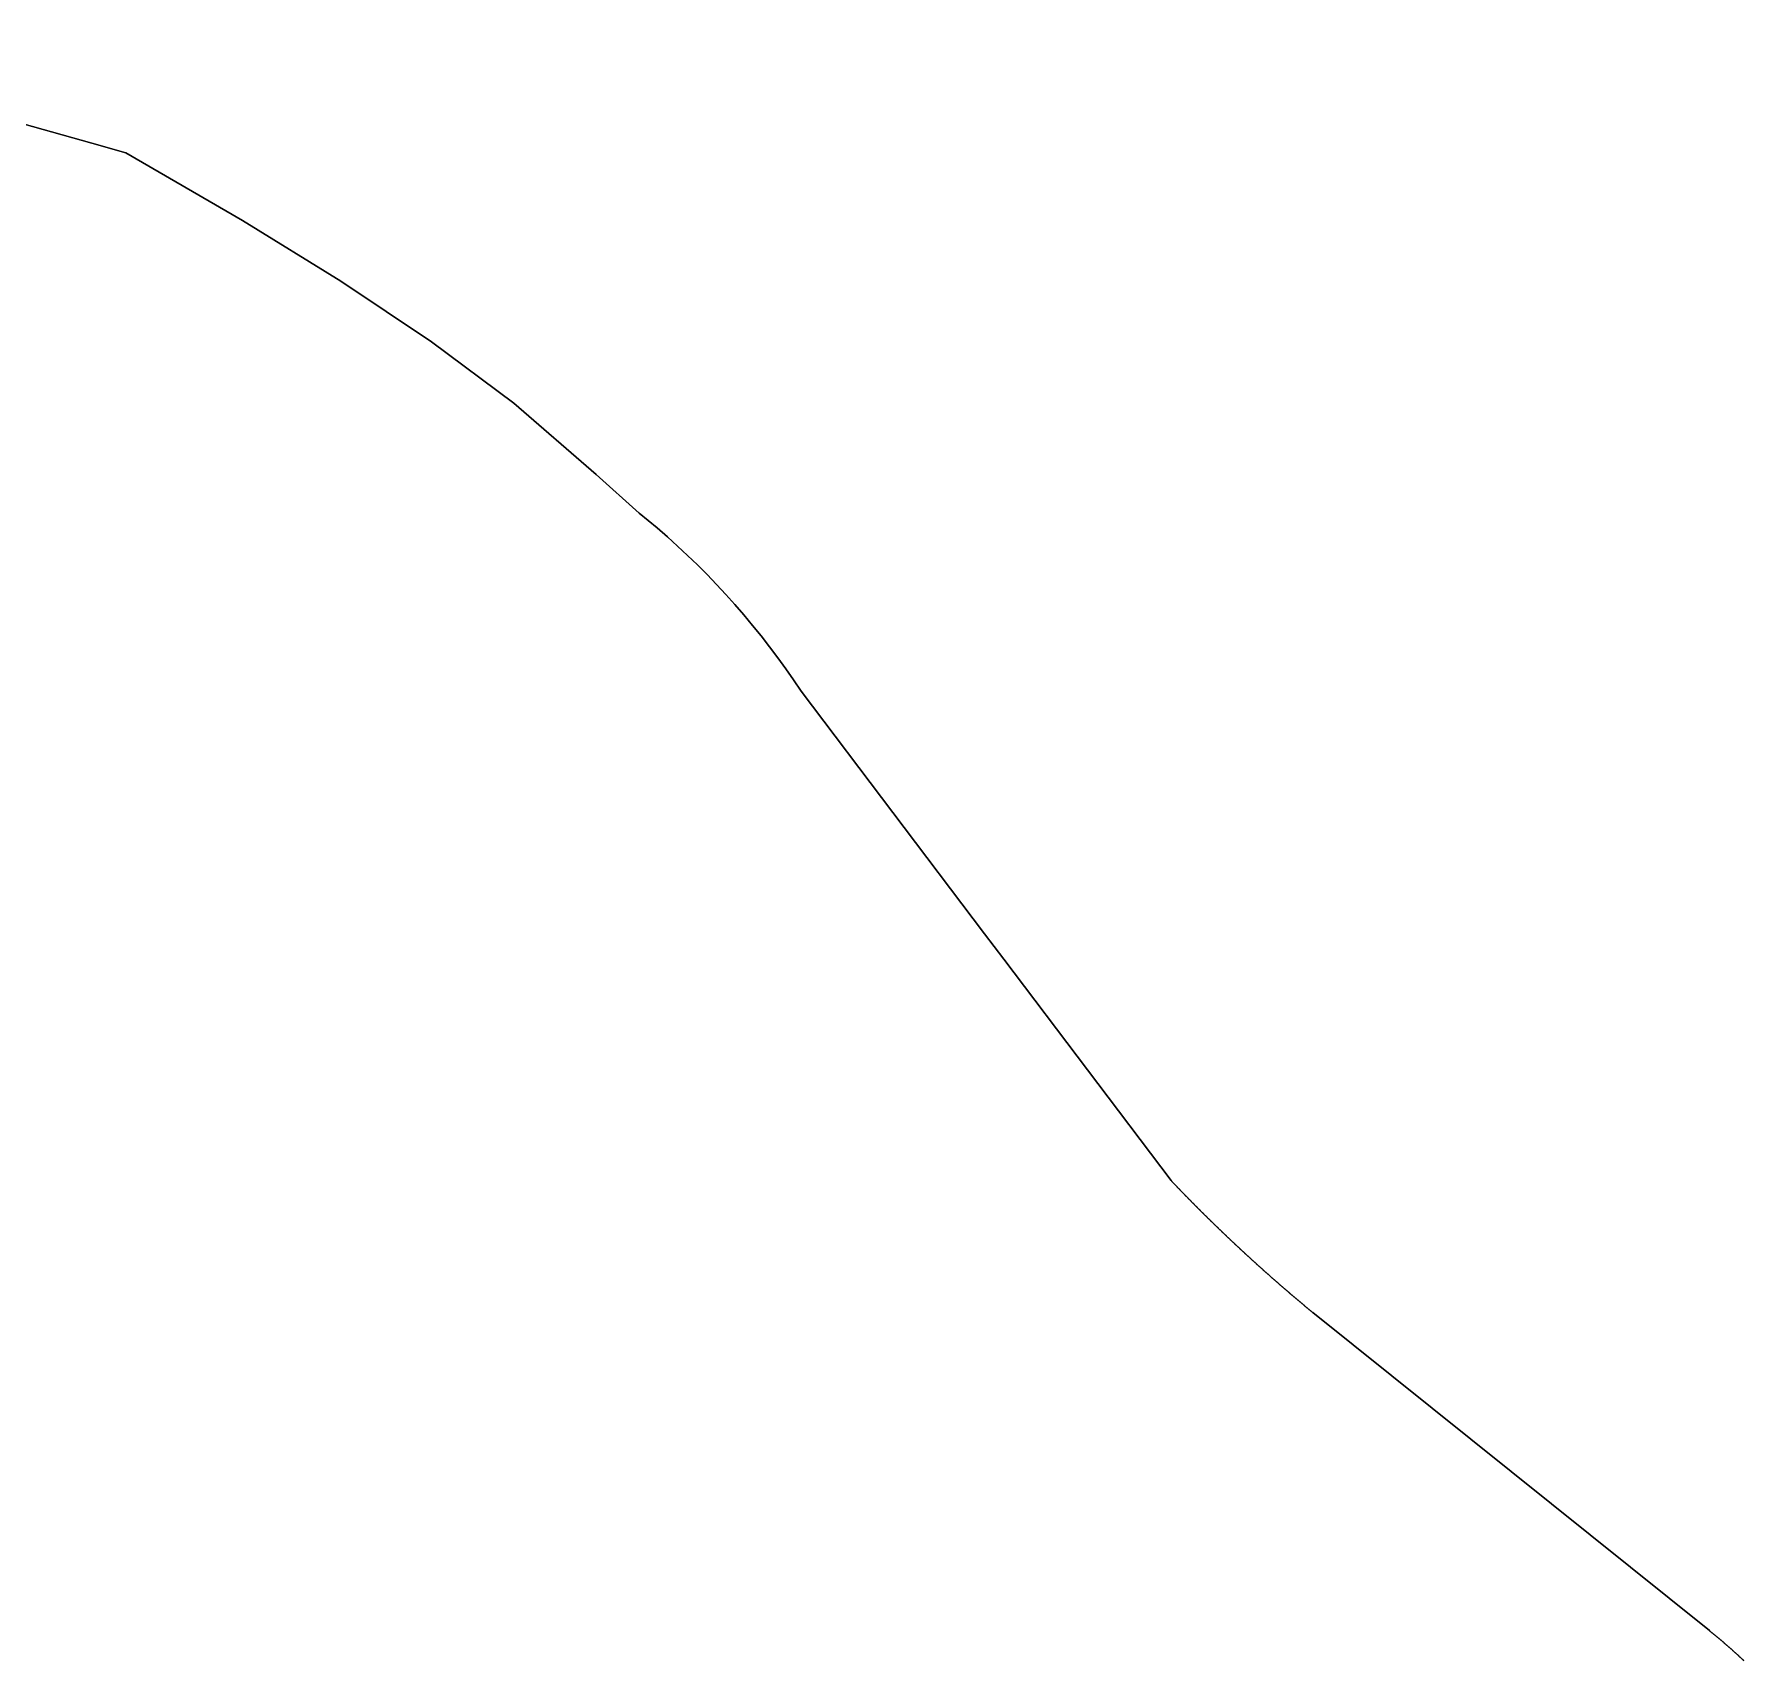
# Model space of a CAD drawing. Header units: inches. Extents: x 130170 to 284068, y 377793 to 804530.
# Drawn here: x 195203 to 196004, y 612823 to 613585 of the extents above; entities that cross this region are included whole.
import ezdxf

# ---------------------------------------------------------------- set-up
doc = ezdxf.new("R2010")
doc.units = ezdxf.units.IN
doc.header["$MEASUREMENT"] = 0
doc.layers.add('muni_il', color=7, linetype='Continuous')

msp = doc.modelspace()

# ---------------------------------------------------------------- linework, layer by layer
at = {"layer": 'muni_il'}
for points in [[(196004.15, 612822.56), (196004, 612822.7), (196003.86, 612822.83), (196003.71, 612822.97), (196003.56, 612823.11), (196003.42, 612823.25), (196003.27, 612823.38), (196003.13, 612823.52), (196002.98, 612823.66), (196002.84, 612823.79), (196002.69, 612823.93), (196002.54, 612824.07), (196002.4, 612824.2), (196002.25, 612824.34), (196002.1, 612824.47), (196001.96, 612824.61), (196001.81, 612824.75), (196001.66, 612824.88), (196001.52, 612825.02), (196001.37, 612825.15), (196001.22, 612825.29), (196001.07, 612825.42), (196000.93, 612825.56), (196000.78, 612825.69), (196000.63, 612825.83), (196000.48, 612825.96), (196000.33, 612826.1), (196000.19, 612826.23), (196000.04, 612826.37), (195999.89, 612826.5), (195999.74, 612826.63), (195999.59, 612826.77), (195999.45, 612826.9), (195999.3, 612827.04), (195999.15, 612827.17), (195999, 612827.3), (195998.85, 612827.44), (195998.7, 612827.57), (195998.55, 612827.7), (195998.4, 612827.84), (195998.25, 612827.97), (195998.1, 612828.1), (195997.95, 612828.24), (195997.81, 612828.37), (195997.66, 612828.5), (195997.51, 612828.63), (195997.36, 612828.77), (195997.21, 612828.9), (195997.06, 612829.03), (195996.91, 612829.16), (195996.75, 612829.29), (195996.6, 612829.43), (195996.45, 612829.56), (195996.3, 612829.69), (195996.15, 612829.82), (195996, 612829.95), (195995.85, 612830.08), (195995.7, 612830.21), (195995.55, 612830.35), (195995.4, 612830.48), (195995.25, 612830.61), (195995.09, 612830.74), (195994.94, 612830.87), (195994.79, 612831), (195994.64, 612831.13), (195994.49, 612831.26), (195994.34, 612831.39), (195994.18, 612831.52), (195994.03, 612831.65), (195993.88, 612831.78), (195993.73, 612831.91), (195993.58, 612832.04), (195993.42, 612832.17), (195993.27, 612832.3), (195993.12, 612832.43), (195992.96, 612832.55), (195992.81, 612832.68), (195992.66, 612832.81), (195992.51, 612832.94), (195992.35, 612833.07), (195992.2, 612833.2), (195992.05, 612833.33), (195991.89, 612833.45), (195991.74, 612833.58), (195991.58, 612833.71), (195991.43, 612833.84), (195991.28, 612833.97), (195991.12, 612834.09), (195990.97, 612834.22), (195990.82, 612834.35), (195990.66, 612834.48), (195990.51, 612834.6), (195990.35, 612834.73), (195990.2, 612834.86), (195990.04, 612834.98), (195989.89, 612835.11), (195989.73, 612835.24), (195989.58, 612835.36), (195989.42, 612835.49), (195989.27, 612835.62), (195989.11, 612835.74), (195988.96, 612835.87), (195988.8, 612835.99), (195988.65, 612836.12), (195988.49, 612836.25), (195988.34, 612836.37), (195988.18, 612836.5), (195987.93, 612836.7), (195802.11, 612985.78), (195801.87, 612985.97), (195801.72, 612986.1), (195801.56, 612986.22), (195801.41, 612986.35), (195801.26, 612986.48), (195801.1, 612986.61), (195800.95, 612986.73), (195800.79, 612986.86), (195800.64, 612986.99), (195800.49, 612987.12), (195800.33, 612987.24), (195800.18, 612987.37), (195800.02, 612987.5), (195799.87, 612987.63), (195799.72, 612987.75), (195799.56, 612987.88), (195799.41, 612988.01), (195799.25, 612988.14), (195799.1, 612988.27), (195798.95, 612988.39), (195798.79, 612988.52), (195798.64, 612988.65), (195798.49, 612988.78), (195798.33, 612988.91), (195798.18, 612989.03), (195798.03, 612989.16), (195797.87, 612989.29), (195797.72, 612989.42), (195797.57, 612989.55), (195797.41, 612989.68), (195797.26, 612989.8), (195797.11, 612989.93), (195796.95, 612990.06), (195796.8, 612990.19), (195796.65, 612990.32), (195796.49, 612990.45), (195796.34, 612990.58), (195796.19, 612990.7), (195796.03, 612990.83), (195795.88, 612990.96), (195795.73, 612991.09), (195795.58, 612991.22), (195795.42, 612991.35), (195795.27, 612991.48), (195795.12, 612991.61), (195794.96, 612991.74), (195794.81, 612991.87), (195794.66, 612991.99), (195794.51, 612992.12), (195794.35, 612992.25), (195794.2, 612992.38), (195794.05, 612992.51), (195793.9, 612992.64), (195793.74, 612992.77), (195793.59, 612992.9), (195793.44, 612993.03), (195793.29, 612993.16), (195793.13, 612993.29), (195792.98, 612993.42), (195792.83, 612993.55), (195792.68, 612993.68), (195792.52, 612993.81), (195792.37, 612993.94), (195792.22, 612994.07), (195792.07, 612994.2), (195791.92, 612994.33), (195791.76, 612994.46), (195791.61, 612994.59), (195791.46, 612994.72), (195791.31, 612994.85), (195791.16, 612994.98), (195791, 612995.11), (195790.85, 612995.24), (195790.7, 612995.37), (195790.55, 612995.5), (195790.4, 612995.63), (195790.24, 612995.76), (195790.09, 612995.89), (195789.94, 612996.02), (195789.79, 612996.15), (195789.64, 612996.28), (195789.49, 612996.41), (195789.34, 612996.54), (195789.18, 612996.67), (195789.03, 612996.8), (195788.88, 612996.93), (195788.73, 612997.06), (195788.58, 612997.19), (195788.43, 612997.32), (195788.28, 612997.46), (195788.12, 612997.59), (195787.97, 612997.72), (195787.82, 612997.85), (195787.67, 612997.98), (195787.52, 612998.11), (195787.37, 612998.24), (195787.22, 612998.37), (195787.07, 612998.5), (195786.92, 612998.64), (195786.77, 612998.77), (195786.61, 612998.9), (195786.46, 612999.03), (195786.31, 612999.16), (195786.16, 612999.29), (195786.01, 612999.42), (195785.86, 612999.55), (195785.71, 612999.69), (195785.56, 612999.82), (195785.41, 612999.95), (195785.26, 613000.08), (195785.11, 613000.21), (195784.96, 613000.34), (195784.81, 613000.48), (195784.66, 613000.61), (195784.51, 613000.74), (195784.36, 613000.87), (195784.21, 613001), (195784.06, 613001.14), (195783.91, 613001.27), (195783.75, 613001.4), (195783.6, 613001.53), (195783.45, 613001.66), (195783.3, 613001.8), (195783.15, 613001.93), (195783, 613002.06), (195782.85, 613002.19), (195782.7, 613002.33), (195782.55, 613002.46), (195782.4, 613002.59), (195782.25, 613002.72), (195782.11, 613002.86), (195781.96, 613002.99), (195781.81, 613003.12), (195781.66, 613003.25), (195781.51, 613003.39), (195781.36, 613003.52), (195781.21, 613003.65), (195781.06, 613003.78), (195780.91, 613003.92), (195780.76, 613004.05), (195780.61, 613004.18), (195780.46, 613004.32), (195780.31, 613004.45), (195780.16, 613004.58), (195780.01, 613004.71), (195779.86, 613004.85), (195779.71, 613004.98), (195779.56, 613005.11), (195779.41, 613005.25), (195779.27, 613005.38), (195779.12, 613005.51), (195778.97, 613005.65), (195778.82, 613005.78), (195778.67, 613005.91), (195778.52, 613006.05), (195778.37, 613006.18), (195778.22, 613006.31), (195778.07, 613006.45), (195777.92, 613006.58), (195777.78, 613006.72), (195777.63, 613006.85), (195777.48, 613006.98), (195777.33, 613007.12), (195777.18, 613007.25), (195777.03, 613007.38), (195776.88, 613007.52), (195776.74, 613007.65), (195776.59, 613007.79), (195776.44, 613007.92), (195776.29, 613008.05), (195776.14, 613008.19), (195775.99, 613008.32), (195775.85, 613008.46), (195775.7, 613008.59), (195775.55, 613008.73), (195775.4, 613008.86), (195775.25, 613008.99), (195775.1, 613009.13), (195774.96, 613009.26), (195774.81, 613009.4), (195774.66, 613009.53), (195774.51, 613009.67), (195774.36, 613009.8), (195774.22, 613009.94), (195774.07, 613010.07), (195773.92, 613010.2), (195773.77, 613010.34), (195773.62, 613010.47), (195773.48, 613010.61), (195773.33, 613010.74), (195773.18, 613010.88), (195773.03, 613011.01), (195772.89, 613011.15), (195772.74, 613011.28), (195772.59, 613011.42), (195772.44, 613011.55), (195772.3, 613011.69), (195772.15, 613011.82), (195772, 613011.96), (195771.85, 613012.09), (195771.71, 613012.23), (195771.56, 613012.37), (195771.41, 613012.5), (195771.27, 613012.64), (195771.12, 613012.77), (195770.97, 613012.91), (195770.82, 613013.04), (195770.68, 613013.18), (195770.53, 613013.31), (195770.38, 613013.45), (195770.24, 613013.59), (195770.09, 613013.72), (195769.94, 613013.86), (195769.8, 613013.99), (195769.65, 613014.13), (195769.5, 613014.26), (195769.36, 613014.4), (195769.21, 613014.54), (195769.06, 613014.67), (195768.92, 613014.81), (195768.77, 613014.94), (195768.62, 613015.08), (195768.48, 613015.22), (195768.33, 613015.35), (195768.18, 613015.49), (195768.04, 613015.63), (195767.89, 613015.76), (195767.74, 613015.9), (195767.6, 613016.03), (195767.45, 613016.17), (195767.31, 613016.31), (195767.16, 613016.44), (195767.01, 613016.58), (195766.87, 613016.72), (195766.72, 613016.85), (195766.57, 613016.99), (195766.43, 613017.13), (195766.28, 613017.26), (195766.14, 613017.4), (195765.99, 613017.54), (195765.85, 613017.67), (195765.7, 613017.81), (195765.55, 613017.95), (195765.41, 613018.08), (195765.26, 613018.22), (195765.12, 613018.36), (195764.97, 613018.5), (195764.83, 613018.63), (195764.68, 613018.77), (195764.53, 613018.91), (195764.39, 613019.04), (195764.24, 613019.18), (195764.1, 613019.32), (195763.95, 613019.46), (195763.81, 613019.59), (195763.66, 613019.73), (195763.52, 613019.87), (195763.37, 613020.01), (195763.23, 613020.14), (195763.08, 613020.28), (195762.94, 613020.42), (195762.79, 613020.56), (195762.65, 613020.69), (195762.5, 613020.83), (195762.36, 613020.97), (195762.21, 613021.11), (195762.07, 613021.25), (195761.92, 613021.38), (195761.78, 613021.52), (195761.63, 613021.66), (195761.49, 613021.8), (195761.34, 613021.94), (195761.2, 613022.07), (195761.05, 613022.21), (195760.91, 613022.35), (195760.76, 613022.49), (195760.62, 613022.63), (195760.47, 613022.77), (195760.33, 613022.9), (195760.19, 613023.04), (195760.04, 613023.18), (195759.9, 613023.32), (195759.75, 613023.46), (195759.61, 613023.6), (195759.46, 613023.73), (195759.32, 613023.87), (195759.18, 613024.01), (195759.03, 613024.15), (195758.89, 613024.29), (195758.74, 613024.43), (195758.6, 613024.57), (195758.46, 613024.71), (195758.31, 613024.84), (195758.17, 613024.98), (195758.02, 613025.12), (195757.88, 613025.26), (195757.74, 613025.4), (195757.59, 613025.54), (195757.45, 613025.68), (195757.31, 613025.82), (195757.16, 613025.96), (195757.02, 613026.1), (195756.88, 613026.23), (195756.73, 613026.37), (195756.59, 613026.51), (195756.44, 613026.65), (195756.3, 613026.79), (195756.16, 613026.93), (195756.01, 613027.07), (195755.87, 613027.21), (195755.73, 613027.35), (195755.58, 613027.49), (195755.44, 613027.63), (195755.3, 613027.77), (195755.16, 613027.91), (195755.01, 613028.05), (195754.87, 613028.19), (195754.73, 613028.33), (195754.58, 613028.47), (195754.44, 613028.61), (195754.3, 613028.75), (195754.15, 613028.89), (195754.01, 613029.03), (195753.87, 613029.17), (195753.73, 613029.31), (195753.58, 613029.45), (195753.44, 613029.59), (195753.3, 613029.73), (195753.16, 613029.87), (195753.01, 613030.01), (195752.87, 613030.15), (195752.73, 613030.29), (195752.59, 613030.43), (195752.44, 613030.57), (195752.3, 613030.71), (195752.16, 613030.85), (195752.02, 613030.99), (195751.87, 613031.13), (195751.73, 613031.27), (195751.59, 613031.41), (195751.45, 613031.56), (195751.31, 613031.7), (195751.16, 613031.84), (195751.02, 613031.98), (195750.88, 613032.12), (195750.74, 613032.26), (195750.6, 613032.4), (195750.45, 613032.54), (195750.31, 613032.68), (195750.17, 613032.82), (195750.03, 613032.96), (195749.89, 613033.11), (195749.75, 613033.25), (195749.6, 613033.39), (195749.46, 613033.53), (195749.32, 613033.67), (195749.18, 613033.81), (195749.04, 613033.95), (195748.9, 613034.09), (195748.75, 613034.24), (195748.61, 613034.38), (195748.47, 613034.52), (195748.33, 613034.66), (195748.19, 613034.8), (195748.05, 613034.94), (195747.91, 613035.09), (195747.77, 613035.23), (195747.62, 613035.37), (195747.48, 613035.51), (195747.34, 613035.65), (195747.2, 613035.79), (195747.06, 613035.94), (195746.92, 613036.08), (195746.78, 613036.22), (195746.64, 613036.36), (195746.5, 613036.5), (195746.36, 613036.65), (195746.22, 613036.79), (195746.07, 613036.93), (195745.93, 613037.07), (195745.79, 613037.21), (195745.65, 613037.36), (195745.51, 613037.5), (195745.37, 613037.64), (195745.23, 613037.78), (195745.09, 613037.93), (195744.95, 613038.07), (195744.81, 613038.21), (195744.67, 613038.35), (195744.53, 613038.5), (195744.39, 613038.64), (195744.25, 613038.78), (195744.11, 613038.92), (195743.97, 613039.07), (195743.83, 613039.21), (195743.69, 613039.35), (195743.55, 613039.5), (195743.41, 613039.64), (195743.27, 613039.78), (195743.13, 613039.92), (195742.99, 613040.07), (195742.85, 613040.21), (195742.71, 613040.35), (195742.57, 613040.5), (195742.43, 613040.64), (195742.29, 613040.78), (195742.15, 613040.93), (195742.01, 613041.07), (195741.87, 613041.21), (195741.73, 613041.36), (195741.59, 613041.5), (195741.45, 613041.64), (195741.31, 613041.79), (195741.17, 613041.93), (195741.04, 613042.07), (195740.9, 613042.22), (195740.76, 613042.36), (195740.62, 613042.5), (195740.48, 613042.65), (195740.34, 613042.79), (195740.2, 613042.93), (195740.06, 613043.08), (195739.92, 613043.22), (195739.78, 613043.37), (195739.64, 613043.51), (195739.51, 613043.65), (195739.37, 613043.8), (195739.23, 613043.94), (195739.09, 613044.09), (195738.95, 613044.23), (195738.81, 613044.37), (195738.67, 613044.52), (195738.53, 613044.66), (195738.4, 613044.81), (195738.26, 613044.95), (195738.12, 613045.09), (195737.98, 613045.24), (195737.84, 613045.38), (195737.7, 613045.53), (195737.57, 613045.67), (195737.43, 613045.82), (195737.29, 613045.96), (195737.15, 613046.11), (195737.01, 613046.25), (195736.87, 613046.39), (195736.74, 613046.54), (195736.6, 613046.68), (195736.46, 613046.83), (195736.32, 613046.97), (195736.18, 613047.12), (195736.05, 613047.26), (195735.91, 613047.41), (195735.77, 613047.55), (195657.37, 613151.31), (195648.38, 613163.21), (195562.51, 613276.86), (195558.94, 613282.17), (195555.28, 613287.41), (195551.52, 613292.59), (195547.68, 613297.71), (195543.74, 613302.76), (195539.72, 613307.74), (195535.61, 613312.64), (195531.42, 613317.48), (195527.14, 613322.24), (195522.79, 613326.92), (195518.35, 613331.53), (195513.83, 613336.06), (195509.23, 613340.51), (195504.55, 613344.89), (195499.8, 613349.17), (195494.98, 613353.38), (195486.64, 613360.31), (195466.39, 613378.4), (195427.81, 613411.9), (195389.23, 613440.61), (195346.76, 613469.02), (195300.7, 613497.43), (195246.05, 613529.17), (195230.13, 613533.65), (195048.3, 613584.73)], [(195048.3, 613584.73), (195230.13, 613533.65), (195246.05, 613529.17), (195300.7, 613497.43), (195346.76, 613469.02), (195389.23, 613440.61), (195427.81, 613411.9), (195466.39, 613378.4), (195486.64, 613360.31), (195494.98, 613353.38), (195499.8, 613349.17), (195504.55, 613344.89), (195509.23, 613340.51), (195513.83, 613336.06), (195518.35, 613331.53), (195522.79, 613326.92), (195527.14, 613322.24), (195531.42, 613317.48), (195535.61, 613312.64), (195539.72, 613307.74), (195543.74, 613302.76), (195547.68, 613297.71), (195551.52, 613292.59), (195555.28, 613287.41), (195558.94, 613282.17), (195562.51, 613276.86), (195648.38, 613163.21), (195657.37, 613151.31), (195735.77, 613047.55), (195735.91, 613047.41), (195736.05, 613047.26), (195736.18, 613047.12), (195736.32, 613046.97), (195736.46, 613046.83), (195736.6, 613046.68), (195736.74, 613046.54), (195736.87, 613046.39), (195737.01, 613046.25), (195737.15, 613046.11), (195737.29, 613045.96), (195737.43, 613045.82), (195737.57, 613045.67), (195737.7, 613045.53), (195737.84, 613045.38), (195737.98, 613045.24), (195738.12, 613045.09), (195738.26, 613044.95), (195738.4, 613044.81), (195738.53, 613044.66), (195738.67, 613044.52), (195738.81, 613044.37), (195738.95, 613044.23), (195739.09, 613044.09), (195739.23, 613043.94), (195739.37, 613043.8), (195739.51, 613043.65), (195739.64, 613043.51), (195739.78, 613043.37), (195739.92, 613043.22), (195740.06, 613043.08), (195740.2, 613042.93), (195740.34, 613042.79), (195740.48, 613042.65), (195740.62, 613042.5), (195740.76, 613042.36), (195740.9, 613042.22), (195741.04, 613042.07), (195741.17, 613041.93), (195741.31, 613041.79), (195741.45, 613041.64), (195741.59, 613041.5), (195741.73, 613041.36), (195741.87, 613041.21), (195742.01, 613041.07), (195742.15, 613040.93), (195742.29, 613040.78), (195742.43, 613040.64), (195742.57, 613040.5), (195742.71, 613040.35), (195742.85, 613040.21), (195742.99, 613040.07), (195743.13, 613039.92), (195743.27, 613039.78), (195743.41, 613039.64), (195743.55, 613039.5), (195743.69, 613039.35), (195743.83, 613039.21), (195743.97, 613039.07), (195744.11, 613038.92), (195744.25, 613038.78), (195744.39, 613038.64), (195744.53, 613038.5), (195744.67, 613038.35), (195744.81, 613038.21), (195744.95, 613038.07), (195745.09, 613037.93), (195745.23, 613037.78), (195745.37, 613037.64), (195745.51, 613037.5), (195745.65, 613037.36), (195745.79, 613037.21), (195745.93, 613037.07), (195746.07, 613036.93), (195746.22, 613036.79), (195746.36, 613036.65), (195746.5, 613036.5), (195746.64, 613036.36), (195746.78, 613036.22), (195746.92, 613036.08), (195747.06, 613035.94), (195747.2, 613035.79), (195747.34, 613035.65), (195747.48, 613035.51), (195747.62, 613035.37), (195747.77, 613035.23), (195747.91, 613035.09), (195748.05, 613034.94), (195748.19, 613034.8), (195748.33, 613034.66), (195748.47, 613034.52), (195748.61, 613034.38), (195748.75, 613034.24), (195748.9, 613034.09), (195749.04, 613033.95), (195749.18, 613033.81), (195749.32, 613033.67), (195749.46, 613033.53), (195749.6, 613033.39), (195749.75, 613033.25), (195749.89, 613033.11), (195750.03, 613032.96), (195750.17, 613032.82), (195750.31, 613032.68), (195750.45, 613032.54), (195750.6, 613032.4), (195750.74, 613032.26), (195750.88, 613032.12), (195751.02, 613031.98), (195751.16, 613031.84), (195751.31, 613031.7), (195751.45, 613031.56), (195751.59, 613031.41), (195751.73, 613031.27), (195751.87, 613031.13), (195752.02, 613030.99), (195752.16, 613030.85), (195752.3, 613030.71), (195752.44, 613030.57), (195752.59, 613030.43), (195752.73, 613030.29), (195752.87, 613030.15), (195753.01, 613030.01), (195753.16, 613029.87), (195753.3, 613029.73), (195753.44, 613029.59), (195753.58, 613029.45), (195753.73, 613029.31), (195753.87, 613029.17), (195754.01, 613029.03), (195754.15, 613028.89), (195754.3, 613028.75), (195754.44, 613028.61), (195754.58, 613028.47), (195754.73, 613028.33), (195754.87, 613028.19), (195755.01, 613028.05), (195755.16, 613027.91), (195755.3, 613027.77), (195755.44, 613027.63), (195755.58, 613027.49), (195755.73, 613027.35), (195755.87, 613027.21), (195756.01, 613027.07), (195756.16, 613026.93), (195756.3, 613026.79), (195756.44, 613026.65), (195756.59, 613026.51), (195756.73, 613026.37), (195756.88, 613026.23), (195757.02, 613026.1), (195757.16, 613025.96), (195757.31, 613025.82), (195757.45, 613025.68), (195757.59, 613025.54), (195757.74, 613025.4), (195757.88, 613025.26), (195758.02, 613025.12), (195758.17, 613024.98), (195758.31, 613024.84), (195758.46, 613024.71), (195758.6, 613024.57), (195758.74, 613024.43), (195758.89, 613024.29), (195759.03, 613024.15), (195759.18, 613024.01), (195759.32, 613023.87), (195759.46, 613023.73), (195759.61, 613023.6), (195759.75, 613023.46), (195759.9, 613023.32), (195760.04, 613023.18), (195760.19, 613023.04), (195760.33, 613022.9), (195760.47, 613022.77), (195760.62, 613022.63), (195760.76, 613022.49), (195760.91, 613022.35), (195761.05, 613022.21), (195761.2, 613022.07), (195761.34, 613021.94), (195761.49, 613021.8), (195761.63, 613021.66), (195761.78, 613021.52), (195761.92, 613021.38), (195762.07, 613021.25), (195762.21, 613021.11), (195762.36, 613020.97), (195762.5, 613020.83), (195762.65, 613020.69), (195762.79, 613020.56), (195762.94, 613020.42), (195763.08, 613020.28), (195763.23, 613020.14), (195763.37, 613020.01), (195763.52, 613019.87), (195763.66, 613019.73), (195763.81, 613019.59), (195763.95, 613019.46), (195764.1, 613019.32), (195764.24, 613019.18), (195764.39, 613019.04), (195764.53, 613018.91), (195764.68, 613018.77), (195764.83, 613018.63), (195764.97, 613018.5), (195765.12, 613018.36), (195765.26, 613018.22), (195765.41, 613018.08), (195765.55, 613017.95), (195765.7, 613017.81), (195765.85, 613017.67), (195765.99, 613017.54), (195766.14, 613017.4), (195766.28, 613017.26), (195766.43, 613017.13), (195766.57, 613016.99), (195766.72, 613016.85), (195766.87, 613016.72), (195767.01, 613016.58), (195767.16, 613016.44), (195767.31, 613016.31), (195767.45, 613016.17), (195767.6, 613016.03), (195767.74, 613015.9), (195767.89, 613015.76), (195768.04, 613015.63), (195768.18, 613015.49), (195768.33, 613015.35), (195768.48, 613015.22), (195768.62, 613015.08), (195768.77, 613014.94), (195768.92, 613014.81), (195769.06, 613014.67), (195769.21, 613014.54), (195769.36, 613014.4), (195769.5, 613014.26), (195769.65, 613014.13), (195769.8, 613013.99), (195769.94, 613013.86), (195770.09, 613013.72), (195770.24, 613013.59), (195770.38, 613013.45), (195770.53, 613013.31), (195770.68, 613013.18), (195770.82, 613013.04), (195770.97, 613012.91), (195771.12, 613012.77), (195771.27, 613012.64), (195771.41, 613012.5), (195771.56, 613012.37), (195771.71, 613012.23), (195771.85, 613012.09), (195772, 613011.96), (195772.15, 613011.82), (195772.3, 613011.69), (195772.44, 613011.55), (195772.59, 613011.42), (195772.74, 613011.28), (195772.89, 613011.15), (195773.03, 613011.01), (195773.18, 613010.88), (195773.33, 613010.74), (195773.48, 613010.61), (195773.62, 613010.47), (195773.77, 613010.34), (195773.92, 613010.2), (195774.07, 613010.07), (195774.22, 613009.94), (195774.36, 613009.8), (195774.51, 613009.67), (195774.66, 613009.53), (195774.81, 613009.4), (195774.96, 613009.26), (195775.1, 613009.13), (195775.25, 613008.99), (195775.4, 613008.86), (195775.55, 613008.73), (195775.7, 613008.59), (195775.85, 613008.46), (195775.99, 613008.32), (195776.14, 613008.19), (195776.29, 613008.05), (195776.44, 613007.92), (195776.59, 613007.79), (195776.74, 613007.65), (195776.88, 613007.52), (195777.03, 613007.38), (195777.18, 613007.25), (195777.33, 613007.12), (195777.48, 613006.98), (195777.63, 613006.85), (195777.78, 613006.72), (195777.92, 613006.58), (195778.07, 613006.45), (195778.22, 613006.31), (195778.37, 613006.18), (195778.52, 613006.05), (195778.67, 613005.91), (195778.82, 613005.78), (195778.97, 613005.65), (195779.12, 613005.51), (195779.27, 613005.38), (195779.41, 613005.25), (195779.56, 613005.11), (195779.71, 613004.98), (195779.86, 613004.85), (195780.01, 613004.71), (195780.16, 613004.58), (195780.31, 613004.45), (195780.46, 613004.32), (195780.61, 613004.18), (195780.76, 613004.05), (195780.91, 613003.92), (195781.06, 613003.78), (195781.21, 613003.65), (195781.36, 613003.52), (195781.51, 613003.39), (195781.66, 613003.25), (195781.81, 613003.12), (195781.96, 613002.99), (195782.11, 613002.86), (195782.25, 613002.72), (195782.4, 613002.59), (195782.55, 613002.46), (195782.7, 613002.33), (195782.85, 613002.19), (195783, 613002.06), (195783.15, 613001.93), (195783.3, 613001.8), (195783.45, 613001.66), (195783.6, 613001.53), (195783.75, 613001.4), (195783.91, 613001.27), (195784.06, 613001.14), (195784.21, 613001), (195784.36, 613000.87), (195784.51, 613000.74), (195784.66, 613000.61), (195784.81, 613000.48), (195784.96, 613000.34), (195785.11, 613000.21), (195785.26, 613000.08), (195785.41, 612999.95), (195785.56, 612999.82), (195785.71, 612999.69), (195785.86, 612999.55), (195786.01, 612999.42), (195786.16, 612999.29), (195786.31, 612999.16), (195786.46, 612999.03), (195786.61, 612998.9), (195786.77, 612998.77), (195786.92, 612998.64), (195787.07, 612998.5), (195787.22, 612998.37), (195787.37, 612998.24), (195787.52, 612998.11), (195787.67, 612997.98), (195787.82, 612997.85), (195787.97, 612997.72), (195788.12, 612997.59), (195788.28, 612997.46), (195788.43, 612997.32), (195788.58, 612997.19), (195788.73, 612997.06), (195788.88, 612996.93), (195789.03, 612996.8), (195789.18, 612996.67), (195789.34, 612996.54), (195789.49, 612996.41), (195789.64, 612996.28), (195789.79, 612996.15), (195789.94, 612996.02), (195790.09, 612995.89), (195790.24, 612995.76), (195790.4, 612995.63), (195790.55, 612995.5), (195790.7, 612995.37), (195790.85, 612995.24), (195791, 612995.11), (195791.16, 612994.98), (195791.31, 612994.85), (195791.46, 612994.72), (195791.61, 612994.59), (195791.76, 612994.46), (195791.92, 612994.33), (195792.07, 612994.2), (195792.22, 612994.07), (195792.37, 612993.94), (195792.52, 612993.81), (195792.68, 612993.68), (195792.83, 612993.55), (195792.98, 612993.42), (195793.13, 612993.29), (195793.29, 612993.16), (195793.44, 612993.03), (195793.59, 612992.9), (195793.74, 612992.77), (195793.9, 612992.64), (195794.05, 612992.51), (195794.2, 612992.38), (195794.35, 612992.25), (195794.51, 612992.12), (195794.66, 612991.99), (195794.81, 612991.87), (195794.96, 612991.74), (195795.12, 612991.61), (195795.27, 612991.48), (195795.42, 612991.35), (195795.58, 612991.22), (195795.73, 612991.09), (195795.88, 612990.96), (195796.03, 612990.83), (195796.19, 612990.7), (195796.34, 612990.58), (195796.49, 612990.45), (195796.65, 612990.32), (195796.8, 612990.19), (195796.95, 612990.06), (195797.11, 612989.93), (195797.26, 612989.8), (195797.41, 612989.68), (195797.57, 612989.55), (195797.72, 612989.42), (195797.87, 612989.29), (195798.03, 612989.16), (195798.18, 612989.03), (195798.33, 612988.91), (195798.49, 612988.78), (195798.64, 612988.65), (195798.79, 612988.52), (195798.95, 612988.39), (195799.1, 612988.27), (195799.25, 612988.14), (195799.41, 612988.01), (195799.56, 612987.88), (195799.72, 612987.75), (195799.87, 612987.63), (195800.02, 612987.5), (195800.18, 612987.37), (195800.33, 612987.24), (195800.49, 612987.12), (195800.64, 612986.99), (195800.79, 612986.86), (195800.95, 612986.73), (195801.1, 612986.61), (195801.26, 612986.48), (195801.41, 612986.35), (195801.56, 612986.22), (195801.72, 612986.1), (195801.87, 612985.97), (195802.11, 612985.78), (195987.93, 612836.7), (195988.18, 612836.5), (195988.34, 612836.37), (195988.49, 612836.25), (195988.65, 612836.12), (195988.8, 612835.99), (195988.96, 612835.87), (195989.11, 612835.74), (195989.27, 612835.62), (195989.42, 612835.49), (195989.58, 612835.36), (195989.73, 612835.24), (195989.89, 612835.11), (195990.04, 612834.98), (195990.2, 612834.86), (195990.35, 612834.73), (195990.51, 612834.6), (195990.66, 612834.48), (195990.82, 612834.35), (195990.97, 612834.22), (195991.12, 612834.09), (195991.28, 612833.97), (195991.43, 612833.84), (195991.58, 612833.71), (195991.74, 612833.58), (195991.89, 612833.45), (195992.05, 612833.33), (195992.2, 612833.2), (195992.35, 612833.07), (195992.51, 612832.94), (195992.66, 612832.81), (195992.81, 612832.68), (195992.96, 612832.55), (195993.12, 612832.43), (195993.27, 612832.3), (195993.42, 612832.17), (195993.58, 612832.04), (195993.73, 612831.91), (195993.88, 612831.78), (195994.03, 612831.65), (195994.18, 612831.52), (195994.34, 612831.39), (195994.49, 612831.26), (195994.64, 612831.13), (195994.79, 612831), (195994.94, 612830.87), (195995.09, 612830.74), (195995.25, 612830.61), (195995.4, 612830.48), (195995.55, 612830.35), (195995.7, 612830.21), (195995.85, 612830.08), (195996, 612829.95), (195996.15, 612829.82), (195996.3, 612829.69), (195996.45, 612829.56), (195996.6, 612829.43), (195996.75, 612829.29), (195996.91, 612829.16), (195997.06, 612829.03), (195997.21, 612828.9), (195997.36, 612828.77), (195997.51, 612828.63), (195997.66, 612828.5), (195997.81, 612828.37), (195997.95, 612828.24), (195998.1, 612828.1), (195998.25, 612827.97), (195998.4, 612827.84), (195998.55, 612827.7), (195998.7, 612827.57), (195998.85, 612827.44), (195999, 612827.3), (195999.15, 612827.17), (195999.3, 612827.04), (195999.45, 612826.9), (195999.59, 612826.77), (195999.74, 612826.63), (195999.89, 612826.5), (196000.04, 612826.37), (196000.19, 612826.23), (196000.33, 612826.1), (196000.48, 612825.96), (196000.63, 612825.83), (196000.78, 612825.69), (196000.93, 612825.56), (196001.07, 612825.42), (196001.22, 612825.29), (196001.37, 612825.15), (196001.52, 612825.02), (196001.66, 612824.88), (196001.81, 612824.75), (196001.96, 612824.61), (196002.1, 612824.47), (196002.25, 612824.34), (196002.4, 612824.2), (196002.54, 612824.07), (196002.69, 612823.93), (196002.84, 612823.79), (196002.98, 612823.66), (196003.13, 612823.52), (196003.27, 612823.38), (196003.42, 612823.25), (196003.56, 612823.11), (196003.71, 612822.97), (196003.86, 612822.83), (196004, 612822.7), (196004.15, 612822.56)]]:
    msp.add_lwpolyline(points, dxfattribs=at)

doc.saveas('drawing.dxf')
